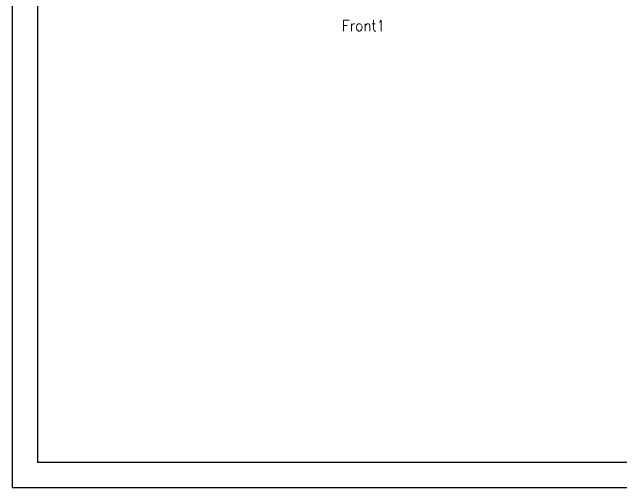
# Model space of a CAD drawing. Header units: millimetres. Extents: x 0 to 426, y 0 to 302.
# Drawn here: x 0 to 192, y 0 to 150.1 of the extents above; entities that cross this region are included whole.
import ezdxf

# ---------------------------------------------------------------- set-up
doc = ezdxf.new("R2010")
doc.units = ezdxf.units.MM
doc.layers.add('1', color=7, linetype='Continuous')
doc.layers.add('KADER', color=7, linetype='Continuous')
doc.styles.add('CONVERTER_11', font='txt.shx', dxfattribs={"width": 0.9})

# ---------------------------------------------------------------- blocks, each defined once
blk = doc.blocks.new('Front1', base_point=(221.68, 328))
at = {"layer": '1', "color": 5, "insert": (221.68, 295.21), "char_height": 7, "attachment_point": 2, "line_spacing_factor": 1.320528, "style": 'CONVERTER_11'}
blk.add_mtext('Front1', dxfattribs=at)
blk = doc.blocks.new('_tb_frame_A3')
at = {"layer": 'KADER', "color": 1, "linetype": 'Continuous'}
for p in [(0, 302), (426, 0)]:
    blk.add_line(p, (0, 0), dxfattribs=at)
at = {"layer": 'KADER', "color": 3, "linetype": 'Continuous'}
for p in [(8, 294), (418, 8)]:
    blk.add_line(p, (8, 8), dxfattribs=at)

msp = doc.modelspace()

# ---------------------------------------------------------------- block references
msp.add_blockref('_tb_frame_A3', (0, 0))
at = {"xscale": 0.5, "yscale": 0.5, "zscale": 0.5}
msp.add_blockref('Front1', (110.84, 164), dxfattribs=at)

doc.saveas('drawing.dxf')
